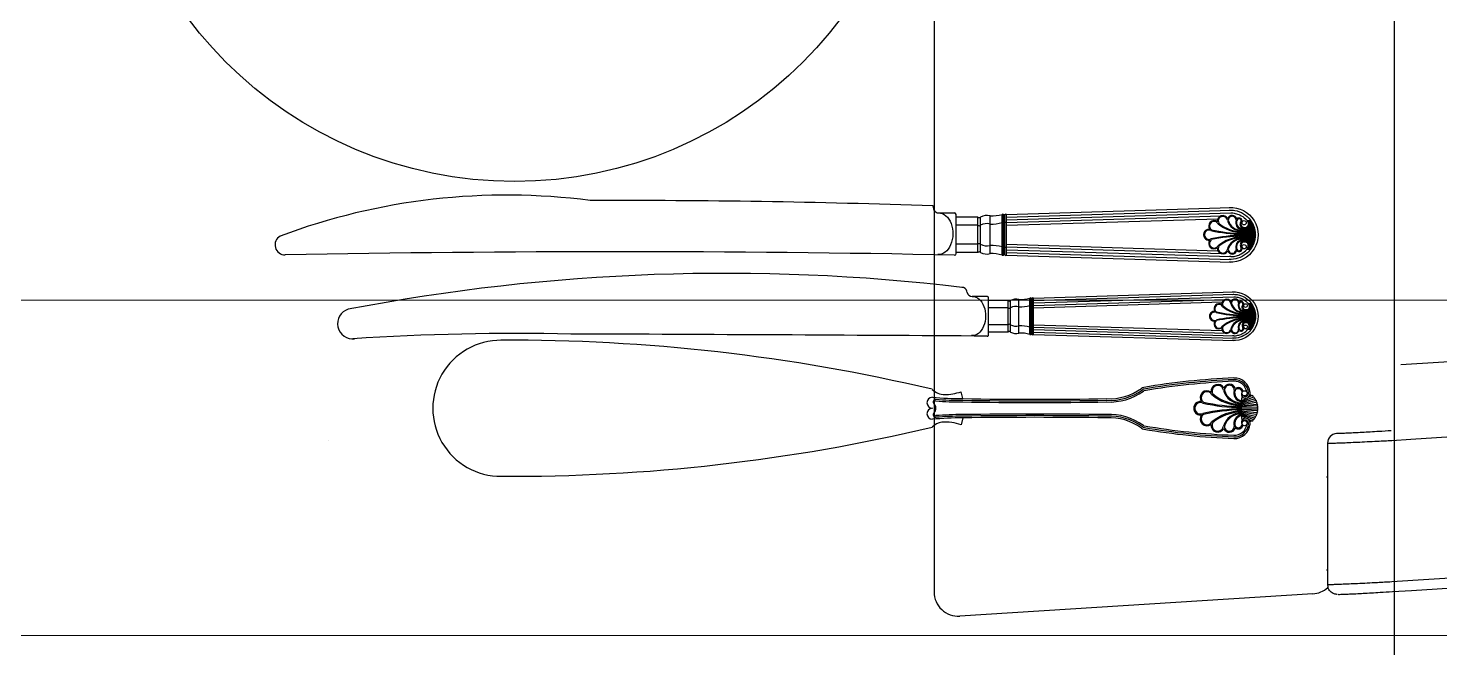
# Model space of a CAD drawing. Header units: millimetres. Extents: x -18512 to 101824, y -95768 to 52898.
# Drawn here: x 32604.5 to 33025.2, y -50856.1 to -50671.5 of the extents above; entities that cross this region are included whole.
import ezdxf

# ---------------------------------------------------------------- set-up
doc = ezdxf.new("R2010")
doc.units = ezdxf.units.MM
doc.header["$LTSCALE"] = 25
doc.layers.add('1547 I-StB-p-00-GA$0$WD-FURNITURE', color=1, linetype='Continuous')
doc.layers.add('1547 I-StB-p-00-GA$0$WD-FURNITURE-DETAIL', color=126, linetype='Continuous')
doc.layers.add('wood flooring', color=8, linetype='Continuous', lineweight=13)

# ---------------------------------------------------------------- blocks, each defined once
blk = doc.blocks.new('1547 I-StB-p-00-GA$0$chair')
at = {"layer": '1547 I-StB-p-00-GA$0$WD-FURNITURE'}
for p, q in [((265.77, 74.61), (280.06, -151.87)), ((308.87, -178.78), (360.92, -178.78)), ((321.29, -179.15), (321.29, -178.78)), ((355.45, -179.15), (355.45, -178.78)), ((364.29, -184.13), (372.48, -313.98)), ((-361.61, -323.4), (363.64, -323.39))]:
    blk.add_line(p, q, dxfattribs=at)
at = {"layer": '1547 I-StB-p-00-GA$0$WD-FURNITURE', "flags": 128}
for points in [[(307.87, -155.17), (307.42, -148.1), (305.64, -119.83), (298.51, -6.72), (286.74, 179.8)], [(338.79, 179.8), (339.24, 172.73), (341.02, 144.45), (348.16, 31.35), (359.92, -155.17)], [(363.45, -154.95), (363.01, -147.88), (361.23, -119.6), (354.09, -6.5), (342.34, 179.8)], [(360.92, -178.78), (361.64, -178.71), (361.83, -178.66)]]:
    blk.add_lwpolyline(points, dxfattribs=at)
at = {"layer": '1547 I-StB-p-00-GA$0$WD-FURNITURE'}
for centre, radius, start, end in [((308.87, -175.24), 3.54, 183.6051, 269.9988), ((355.45, -184.68), 8.85, 3.6089, 42.0487), ((363.64, -314.54), 8.85, 270.0004, 3.6089)]:
    blk.add_arc(centre, radius, start, end, dxfattribs=at)
for points, knots in [([(304.34, -155.4), (304.43, -156.89), (304.59, -159.52), (304.8, -163.1), (304.97, -166.12), (305.12, -168.83), (305.23, -171.16), (305.31, -173.04), (305.36, -174.42), (305.37, -175.3), (305.35, -175.41), (305.33, -175.46)], [0, 0, 0, 0, 0.142603, 0.249927, 0.35725, 0.464402, 0.571553, 0.678665, 0.785775, 0.892887, 1, 1, 1, 1]), ([(308.87, -178.78), (308.88, -178.72), (308.9, -178.59), (308.89, -177.57), (308.85, -175.94), (308.77, -173.74), (308.65, -170.99), (308.51, -167.82), (308.34, -164.26), (308.13, -160.04), (307.96, -156.93), (307.87, -155.17)], [0, 0, 0, 0, 0.105606, 0.214271, 0.319871, 0.428528, 0.534156, 0.642836, 0.748613, 0.857447, 1, 1, 1, 1]), ([(359.92, -155.17), (360.01, -156.93), (360.18, -160.01), (360.39, -164.22), (360.56, -167.76), (360.7, -170.96), (360.81, -173.69), (360.9, -175.92), (360.94, -177.54), (360.95, -178.59), (360.93, -178.72), (360.92, -178.78)], [0, 0, 0, 0, 0.142554, 0.248331, 0.357164, 0.462792, 0.571472, 0.677072, 0.785729, 0.891335, 1, 1, 1, 1]), ([(364.47, -174.8), (364.48, -174.78), (364.49, -174.68), (364.47, -173.95), (364.43, -172.6), (364.35, -170.71), (364.23, -168.38), (364.09, -165.67), (363.92, -162.66), (363.71, -159.07), (363.55, -156.45), (363.45, -154.95)], [0, 0, 0, 0, 0.025798, 0.142664, 0.25953, 0.376395, 0.493305, 0.610216, 0.727313, 0.84441, 1, 1, 1, 1]), ([(364.48, -175.21), (364.48, -175.22), (364.48, -175.32), (364.47, -175.5), (364.42, -175.88), (364.28, -176.43), (363.98, -177.09), (363.44, -177.78), (362.72, -178.36), (362.12, -178.55), (361.82, -178.64)], [0, 0, 0, 0, 0.031894, 0.193604, 0.305661, 0.40232, 0.533496, 0.682089, 0.844817, 1, 1, 1, 1])]:
    blk.add_open_spline(points, degree=3, knots=knots, dxfattribs=at)

msp = doc.modelspace()

# ---------------------------------------------------------------- hatches: boundary and pattern name
at = {"layer": 'wood flooring'}
h = msp.add_hatch(dxfattribs=at)
h.set_pattern_fill('_USER', color=256, scale=100, pattern_type=0)
h.set_pattern_definition([(360, (338285.01, 171947.46), (-2e-14, 100), [])])
h.paths.add_polyline_path([(33755.49, -49171.88), (31012.89, -49171.88), (31012.89, -49811.47), (31012.89, -62446.88), (32698.09, -62446.88), (32698.09, -63146.88), (33808.09, -63146.88)])

# ---------------------------------------------------------------- linework, layer by layer
at = {"layer": '1547 I-StB-p-00-GA$0$WD-FURNITURE'}
msp.add_lwpolyline([(31892.63, -50068.12), (32930.47, -50068.12, -0.414214), (33011.55, -50149.21), (33011.55, -53487.04, -0.414214), (32930.47, -53568.12), (31892.63, -53568.12, -0.414214), (31811.55, -53487.04), (31811.55, -50149.21, -0.414214)], format="xyb", close=True, dxfattribs=at)
at = {"layer": '1547 I-StB-p-00-GA$0$WD-FURNITURE-DETAIL'}
for p, q in [((32874.47, -50725.81), (32874.16, -50724.43)), ((32880.6, -50726.54), (32875.82, -50726.54)), ((32896.01, -50726.94), (32962.9, -50724.88)), ((32896.03, -50727.75), (32962.93, -50725.69)), ((32896.06, -50728.56), (32962.95, -50726.5)), ((32881.01, -50738.69), (32881.01, -50726.94)), ((32887.5, -50727.75), (32881.01, -50727.75)), ((32887.5, -50730.18), (32881.01, -50730.18)), ((32887.5, -50738.29), (32887.5, -50727.75)), ((32888.31, -50738.29), (32888.31, -50727.75)), ((32891.14, -50738.65), (32891.14, -50727.4)), ((32894.79, -50739.1), (32894.79, -50726.94)), ((32895.2, -50739.1), (32895.2, -50726.94)), ((32895.6, -50739.1), (32895.6, -50726.94)), ((32896.01, -50739.1), (32896.01, -50726.94)), ((32896.01, -50729.37), (32960.02, -50727.4)), ((32896.03, -50730.18), (32959.07, -50728.24)), ((32966.14, -50735.53), (32966.14, -50730.51)), ((32966.14, -50730.51), (32966.14, -50735.53)), ((32967.69, -50730.71), (32969.82, -50730.71)), ((32967.72, -50728.77), (32968.84, -50728.77)), ((32967.87, -50729.01), (32969.01, -50729.01)), ((32967.9, -50730.47), (32969.74, -50730.47)), ((32967.98, -50729.25), (32969.16, -50729.25)), ((32968.02, -50730.23), (32969.65, -50730.23)), ((32968.07, -50729.5), (32969.3, -50729.5)), ((32968.08, -50729.98), (32969.54, -50729.98)), ((32968.11, -50729.74), (32969.42, -50729.74)), ((32966.14, -50730.96), (32969.9, -50730.96)), ((32966.14, -50731.2), (32969.97, -50731.2)), ((32966.14, -50731.44), (32970.03, -50731.44)), ((32966.14, -50731.68), (32970.07, -50731.68)), ((32966.14, -50731.93), (32970.12, -50731.93)), ((32966.14, -50732.17), (32970.15, -50732.17)), ((32966.14, -50732.41), (32970.17, -50732.41)), ((32966.14, -50732.66), (32970.19, -50732.66)), ((32966.14, -50732.9), (32970.2, -50732.9)), ((32966.14, -50732.9), (32970.2, -50732.9)), ((32966.14, -50733.14), (32970.2, -50733.14)), ((32966.14, -50733.14), (32970.2, -50733.14)), ((32966.14, -50733.39), (32970.19, -50733.39)), ((32966.14, -50733.63), (32970.17, -50733.63)), ((32966.14, -50733.87), (32970.15, -50733.87)), ((32966.14, -50734.12), (32970.12, -50734.12)), ((32966.14, -50734.36), (32970.07, -50734.36)), ((32966.14, -50734.6), (32970.03, -50734.6)), ((32966.14, -50734.85), (32969.97, -50734.85)), ((32970.2, -50732.9), (32970.2, -50732.9)), ((32970.2, -50732.9), (32970.2, -50732.9)), ((32970.2, -50733.14), (32970.2, -50733.14)), ((32970.2, -50733.14), (32970.2, -50733.14)), ((32887.5, -50735.86), (32881.01, -50735.86)), ((32887.5, -50738.29), (32881.01, -50738.29)), ((32896.01, -50736.67), (32960.02, -50738.65)), ((32896.01, -50739.1), (32962.9, -50741.17)), ((32896.03, -50735.86), (32959.07, -50737.81)), ((32896.03, -50738.29), (32962.93, -50740.36)), ((32896.06, -50737.48), (32962.95, -50739.55)), ((32966.14, -50735.09), (32969.9, -50735.09)), ((32966.14, -50735.21), (32966.51, -50735.21)), ((32966.14, -50735.21), (32966.52, -50735.21)), ((32966.14, -50735.46), (32966.2, -50735.46)), ((32967.69, -50735.33), (32969.82, -50735.33)), ((32967.72, -50737.28), (32968.84, -50737.28)), ((32967.87, -50737.04), (32969.01, -50737.04)), ((32967.9, -50735.58), (32969.74, -50735.58)), ((32967.98, -50736.79), (32969.16, -50736.79)), ((32968.02, -50735.82), (32969.65, -50735.82)), ((32968.07, -50736.55), (32969.3, -50736.55)), ((32968.08, -50736.06), (32969.54, -50736.06)), ((32968.11, -50736.31), (32969.42, -50736.31)), ((32884.34, -50750.21), (32884.26, -50749.82)), ((32890.35, -50751.41), (32885.83, -50751.41)), ((32890.73, -50762.86), (32890.73, -50751.79)), ((32903.02, -50762.75), (32903.02, -50751.9)), ((32903.38, -50762.75), (32903.38, -50751.9)), ((32903.75, -50762.75), (32903.75, -50751.9)), ((32904.11, -50751.9), (32963.78, -50750.06)), ((32904.11, -50762.75), (32904.11, -50751.9)), ((32904.13, -50752.62), (32963.8, -50750.78)), ((32904.15, -50753.35), (32963.82, -50751.51)), ((32896.51, -50752.62), (32890.73, -50752.62)), ((32896.51, -50754.79), (32890.73, -50754.79)), ((32896.51, -50762.03), (32896.51, -50752.62)), ((32897.24, -50762.03), (32897.24, -50752.62)), ((32899.77, -50762.34), (32899.77, -50752.31)), ((32904.11, -50754.07), (32961.21, -50752.31)), ((32904.13, -50754.79), (32960.36, -50753.06)), ((32966.67, -50759.56), (32966.67, -50755.09)), ((32966.67, -50755.09), (32966.67, -50759.56)), ((32966.67, -50755.48), (32970.02, -50755.48)), ((32966.67, -50755.7), (32970.08, -50755.7)), ((32966.67, -50755.92), (32970.13, -50755.92)), ((32968.05, -50755.26), (32969.95, -50755.26)), ((32968.08, -50753.53), (32969.08, -50753.53)), ((32968.21, -50753.75), (32969.23, -50753.75)), ((32968.24, -50755.05), (32969.88, -50755.05)), ((32968.31, -50753.96), (32969.36, -50753.96)), ((32968.34, -50754.83), (32969.79, -50754.83)), ((32968.38, -50754.18), (32969.48, -50754.18)), ((32968.4, -50754.61), (32969.7, -50754.61)), ((32968.43, -50754.4), (32969.6, -50754.4)), ((32896.51, -50759.86), (32890.73, -50759.86)), ((32904.13, -50759.86), (32960.36, -50761.59)), ((32966.67, -50756.13), (32970.18, -50756.13)), ((32966.67, -50756.35), (32970.21, -50756.35)), ((32966.67, -50756.57), (32970.24, -50756.57)), ((32966.67, -50756.78), (32970.26, -50756.78)), ((32966.67, -50757), (32970.28, -50757)), ((32966.67, -50757.22), (32970.28, -50757.22)), ((32966.67, -50757.22), (32970.29, -50757.22)), ((32966.67, -50757.43), (32970.29, -50757.43)), ((32966.67, -50757.43), (32970.28, -50757.43)), ((32966.67, -50757.65), (32970.28, -50757.65)), ((32966.67, -50757.87), (32970.26, -50757.87)), ((32966.67, -50758.09), (32970.24, -50758.09)), ((32966.67, -50758.3), (32970.21, -50758.3)), ((32966.67, -50758.52), (32970.18, -50758.52)), ((32966.67, -50758.74), (32970.13, -50758.74)), ((32966.67, -50758.95), (32970.08, -50758.95)), ((32966.67, -50759.17), (32970.02, -50759.17)), ((32966.67, -50759.28), (32967, -50759.28)), ((32966.67, -50759.28), (32967, -50759.28)), ((32966.67, -50759.5), (32966.72, -50759.5)), ((32968.05, -50759.39), (32969.95, -50759.39)), ((32968.24, -50759.6), (32969.88, -50759.6)), ((32968.34, -50759.82), (32969.79, -50759.82)), ((32968.4, -50760.04), (32969.7, -50760.04)), ((32968.43, -50760.25), (32969.6, -50760.25)), ((32970.29, -50757.22), (32970.29, -50757.22)), ((32970.29, -50757.22), (32970.29, -50757.22)), ((32970.29, -50757.43), (32970.29, -50757.43)), ((32970.29, -50757.43), (32970.29, -50757.43)), ((32896.51, -50762.03), (32890.73, -50762.03)), ((32904.11, -50760.58), (32961.21, -50762.34)), ((32904.11, -50762.75), (32963.78, -50764.59)), ((32904.13, -50762.03), (32963.8, -50763.87)), ((32904.15, -50761.3), (32963.82, -50763.15)), ((32968.08, -50761.12), (32969.08, -50761.12)), ((32968.21, -50760.91), (32969.23, -50760.91)), ((32968.31, -50760.69), (32969.36, -50760.69)), ((32968.38, -50760.47), (32969.48, -50760.47)), ((32883, -50781.88), (32882.52, -50779.81)), ((32966.09, -50782.49), (32969.02, -50781.06)), ((32966, -50784), (32970.59, -50783.48)), ((32970.71, -50784), (32966, -50784.3)), ((32966, -50784.6), (32970.76, -50784.5)), ((32966, -50784.9), (32970.76, -50785)), ((32970.71, -50785.51), (32966, -50785.21)), ((32966, -50785.51), (32970.59, -50786.03)), ((32966.01, -50783.69), (32970.41, -50782.95)), ((32966.02, -50783.39), (32970.17, -50782.43)), ((32966.04, -50783.09), (32969.85, -50781.94)), ((32966.06, -50782.79), (32969.46, -50781.47)), ((32966.19, -50781.57), (32966.56, -50781.57)), ((32883.02, -50787.62), (32882.55, -50789.7)), ((32966.01, -50785.81), (32970.41, -50786.55)), ((32966.02, -50786.11), (32970.17, -50787.07)), ((32966.04, -50786.42), (32969.85, -50787.57)), ((32966.06, -50786.71), (32969.46, -50788.03)), ((32966.09, -50787.01), (32969.02, -50788.44)), ((32693.94, -50794.43), (32693.94, -50794.43))]:
    msp.add_line(p, q, dxfattribs=at)
for centre, radius in [((32749.39, -50595.53), 121.62), ((32966.86, -50729.45), 0.628), ((32966.86, -50736.6), 0.628), ((32966.86, -50736.6), 0.628), ((32967.31, -50754.14), 0.56), ((32967.31, -50760.52), 0.56), ((32967.31, -50760.52), 0.56), ((32966.97, -50780.3), 0.781), ((32966.97, -50789.2), 0.781)]:
    msp.add_circle(centre, radius, dxfattribs=at)
for centre, radius, start, end in [((32747.07, -50913.81), 192.61, 82.5675, 110.5137), ((32780.55, -53428.4), 2705.59, 88.01739, 90.18146), ((32875.82, -50724.91), 1.62, 213.3187, 270), ((32880.6, -50726.94), 0.405, 0, 90), ((32887.9, -50727.33), 0.586, 226.2447, 313.7553), ((32887.9, -50729.76), 0.586, 226.2447, 313.7553), ((32890.18, -50731.23), 3.95, 75.8989, 118.3511), ((32890.18, -50733.66), 3.95, 75.8989, 118.3511), ((32891.73, -50717.29), 10.12, 266.6581, 287.5919), ((32891.73, -50719.73), 10.12, 266.6581, 287.5919), ((32895, -50727.58), 0.669, 72.3624, 107.6376), ((32895, -50730.01), 0.669, 72.3624, 107.6376), ((32895.4, -50726.63), 0.37, 236.7311, 303.2689), ((32895.4, -50729.07), 0.37, 236.7311, 303.2689), ((32895.81, -50727.17), 0.303, 48.049, 131.951), ((32895.81, -50729.6), 0.303, 48.049, 131.951), ((32957.94, -50730.44), 1.62, 52.4008, 217.1014), ((32957.94, -50730.44), 1.38, 30.0692, 233.7864), ((32960.54, -50728.94), 1.62, 26.7327, 187.7375), ((32966.64, -50720.56), 11.87, 230.7621, 267.6048), ((32960.54, -50728.94), 1.38, 9.4408, 208.3667), ((32966.64, -50720.54), 11.64, 231.027, 267.5336), ((32966.14, -50727.52), 4.41, 195.7123, 270.0035), ((32963.32, -50728.68), 1.42, 14.7229, 160.476), ((32963.32, -50728.68), 1.18, 0.441, 181.2158), ((32966.15, -50727.51), 4.18, 196.6588, 269.9601), ((32966.41, -50729.41), 2.05, 159.001, 262.4657), ((32966.41, -50729.41), 1.81, 158.1929, 261.4335), ((32965.36, -50728.92), 0.897, 336.8116, 138.1605), ((32965.36, -50728.92), 0.654, 338.3862, 163.929), ((32968.84, -50728.89), 0.122, 270, 90), ((32969.01, -50729.13), 0.122, 270, 90), ((32969.16, -50729.37), 0.122, 270, 90), ((32969.3, -50729.62), 0.122, 270, 90), ((32969.42, -50729.86), 0.122, 270, 90), ((32969.54, -50730.1), 0.122, 270, 90), ((32969.65, -50730.35), 0.122, 270, 90), ((32969.74, -50730.59), 0.122, 270, 90), ((32969.82, -50730.83), 0.122, 270, 90), ((32681.04, -50736.03), 3, 119.2468, 271.0141), ((32956.41, -50733.02), 1.62, 81.7647, 270), ((32956.41, -50733.02), 1.62, 90, 278.2353), ((32956.41, -50733.02), 1.38, 65.4306, 270), ((32956.41, -50733.02), 1.38, 90, 294.5694), ((32957.94, -50735.61), 1.62, 142.8986, 307.5992), ((32957.94, -50735.61), 1.38, 126.2136, 329.9308), ((32967.48, -50684.52), 48.4, 257.4829, 268.4226), ((32967.48, -50781.53), 48.4, 91.5779, 102.5166), ((32967.5, -50684.26), 48.42, 257.6233, 268.3916), ((32967.5, -50781.78), 48.42, 91.6084, 102.3767), ((32966.64, -50745.49), 11.87, 92.3952, 129.2379), ((32966.64, -50745.5), 11.64, 92.4664, 128.973), ((32966.14, -50738.53), 4.41, 89.9965, 164.2877), ((32966.15, -50738.54), 4.18, 90.0399, 163.3412), ((32966.41, -50736.64), 2.05, 97.5343, 200.999), ((32966.41, -50736.64), 1.81, 98.5665, 201.8071), ((32969.9, -50731.08), 0.122, 270, 90), ((32969.9, -50734.97), 0.122, 270, 90), ((32969.97, -50731.32), 0.122, 270, 90), ((32969.97, -50734.73), 0.122, 270, 90), ((32970.03, -50731.56), 0.122, 270, 90), ((32970.03, -50734.48), 0.122, 270, 90), ((32970.07, -50731.81), 0.122, 270, 90), ((32970.07, -50734.24), 0.122, 270, 90), ((32970.12, -50732.05), 0.122, 270, 90), ((32970.12, -50734), 0.122, 270, 90), ((32970.15, -50732.29), 0.122, 270, 90), ((32970.15, -50733.75), 0.122, 270, 90), ((32970.17, -50732.54), 0.122, 270, 90), ((32970.17, -50733.51), 0.122, 270, 90), ((32970.19, -50732.78), 0.122, 270, 90), ((32970.19, -50733.27), 0.122, 270, 90), ((32970.2, -50733.02), 0.122, 270, 90), ((32970.2, -50733.02), 0.122, 270, 90), ((32779.49, -55836.67), 5098.58, 88.86379, 91.10582), ((32880.6, -50738.69), 0.405, 268.1509, 0), ((32887.9, -50736.28), 0.586, 46.2447, 133.7553), ((32887.9, -50738.72), 0.586, 46.2447, 133.7553), ((32890.18, -50732.38), 3.95, 241.6489, 284.1011), ((32890.18, -50734.82), 3.95, 241.6489, 284.1011), ((32891.73, -50746.32), 10.12, 72.4081, 93.3419), ((32891.73, -50748.75), 10.12, 72.4081, 93.3419), ((32895, -50736.03), 0.669, 252.3624, 287.6376), ((32895, -50738.47), 0.669, 252.3624, 287.6376), ((32895.4, -50736.98), 0.37, 56.7311, 123.2689), ((32895.4, -50739.41), 0.37, 56.7311, 123.2689), ((32895.81, -50736.45), 0.303, 228.049, 311.951), ((32895.81, -50738.88), 0.303, 228.049, 311.951), ((32960.54, -50737.11), 1.62, 172.2625, 333.2673), ((32960.54, -50737.11), 1.38, 151.6333, 350.5592), ((32963.32, -50737.36), 1.42, 199.524, 345.2771), ((32963.32, -50737.36), 1.18, 178.7842, 359.559), ((32965.36, -50737.13), 0.897, 221.8395, 23.1884), ((32965.36, -50737.13), 0.654, 196.071, 21.6138), ((32968.84, -50737.16), 0.122, 270, 90), ((32969.01, -50736.91), 0.122, 270, 90), ((32969.16, -50736.67), 0.122, 270, 90), ((32969.3, -50736.43), 0.122, 270, 90), ((32969.42, -50736.18), 0.122, 270, 90), ((32969.54, -50735.94), 0.122, 270, 90), ((32969.65, -50735.7), 0.122, 270, 90), ((32969.74, -50735.46), 0.122, 270, 90), ((32969.82, -50735.21), 0.122, 270, 90), ((32812.38, -51342.34), 597.8, 83.23149, 100.85029), ((32882.84, -50750.17), 1.46, 11.6756, 93.4332), ((32885.83, -50749.88), 1.53, 192.6499, 270), ((32890.35, -50751.79), 0.382, 0, 90), ((32900.29, -50743.3), 9.03, 266.6581, 287.5919), ((32903.2, -50752.47), 0.597, 72.3624, 107.6376), ((32903.57, -50751.63), 0.33, 236.7311, 303.2689), ((32903.93, -50752.1), 0.27, 48.049, 131.951), ((32701.2, -50759.53), 4.51, 107.4146, 277.4228), ((32896.88, -50752.25), 0.523, 226.2447, 313.7553), ((32896.88, -50754.42), 0.523, 226.2447, 313.7553), ((32898.91, -50755.73), 3.52, 75.8989, 118.3511), ((32898.91, -50757.89), 3.52, 75.8989, 118.3511), ((32900.29, -50745.47), 9.03, 266.6581, 287.5919), ((32903.2, -50754.64), 0.597, 72.3624, 107.6376), ((32903.57, -50753.8), 0.33, 236.7311, 303.2689), ((32903.93, -50754.27), 0.27, 48.049, 131.951), ((32957.99, -50757.33), 1.45, 81.7647, 270), ((32957.99, -50757.33), 1.45, 90, 278.2353), ((32957.99, -50757.33), 1.23, 65.4306, 270), ((32957.99, -50757.33), 1.23, 90, 294.5694), ((32959.35, -50755.02), 1.45, 52.4008, 217.1014), ((32959.35, -50755.02), 1.23, 30.0692, 233.7864), ((32967.88, -50713.83), 43.19, 257.6233, 268.3916), ((32961.67, -50753.68), 1.45, 26.7327, 187.7375), ((32967.11, -50746.21), 10.59, 230.7621, 267.6048), ((32961.67, -50753.68), 1.23, 9.4408, 208.3667), ((32967.12, -50746.19), 10.38, 231.027, 267.5336), ((32966.67, -50752.41), 3.94, 195.7123, 270.0035), ((32964.15, -50753.45), 1.27, 14.7229, 160.476), ((32964.15, -50753.45), 1.05, 0.441, 181.2158), ((32966.67, -50752.41), 3.72, 196.6588, 269.9601), ((32966.91, -50754.1), 1.83, 159.001, 262.4657), ((32966.91, -50754.1), 1.61, 158.1929, 261.4335), ((32965.97, -50753.67), 0.8, 336.8116, 138.1605), ((32965.97, -50753.67), 0.583, 338.3862, 163.929), ((32969.08, -50753.64), 0.108, 270, 90), ((32969.23, -50753.85), 0.108, 270, 90), ((32969.36, -50754.07), 0.108, 270, 90), ((32969.48, -50754.29), 0.108, 270, 90), ((32969.6, -50754.51), 0.108, 270, 90), ((32969.7, -50754.72), 0.108, 270, 90), ((32969.79, -50754.94), 0.108, 270, 90), ((32969.88, -50755.16), 0.108, 270, 90), ((32969.95, -50755.37), 0.108, 270, 90), ((32970.02, -50755.59), 0.108, 270, 90), ((32970.08, -50755.81), 0.108, 270, 90), ((32970.13, -50756.02), 0.108, 270, 90), ((32896.88, -50760.23), 0.523, 46.2447, 133.7553), ((32898.91, -50756.76), 3.52, 241.6489, 284.1011), ((32900.29, -50769.19), 9.03, 72.4081, 93.3419), ((32959.35, -50759.63), 1.45, 142.8986, 307.5992), ((32959.35, -50759.63), 1.23, 126.2136, 329.9308), ((32967.86, -50714.06), 43.17, 257.4829, 268.4226), ((32967.86, -50800.59), 43.17, 91.5779, 102.5166), ((32967.88, -50800.82), 43.19, 91.6084, 102.3767), ((32967.11, -50768.45), 10.59, 92.3952, 129.2379), ((32967.12, -50768.46), 10.38, 92.4664, 128.973), ((32966.67, -50762.24), 3.94, 89.9965, 164.2877), ((32966.67, -50762.24), 3.72, 90.0399, 163.3412), ((32966.91, -50760.55), 1.83, 97.5343, 200.999), ((32966.91, -50760.55), 1.61, 98.5665, 201.8071), ((32969.48, -50760.36), 0.108, 270, 90), ((32969.6, -50760.15), 0.108, 270, 90), ((32969.7, -50759.93), 0.108, 270, 90), ((32969.79, -50759.71), 0.108, 270, 90), ((32969.88, -50759.5), 0.108, 270, 90), ((32969.95, -50759.28), 0.108, 270, 90), ((32970.02, -50759.06), 0.108, 270, 90), ((32970.08, -50758.84), 0.108, 270, 90), ((32970.13, -50758.63), 0.108, 270, 90), ((32970.18, -50756.24), 0.108, 270, 90), ((32970.18, -50758.41), 0.108, 270, 90), ((32970.21, -50756.46), 0.108, 270, 90), ((32970.21, -50758.19), 0.108, 270, 90), ((32970.24, -50756.67), 0.108, 270, 90), ((32970.24, -50757.98), 0.108, 270, 90), ((32970.26, -50756.89), 0.108, 270, 90), ((32970.26, -50757.76), 0.108, 270, 90), ((32970.28, -50757.11), 0.108, 270, 90), ((32970.28, -50757.33), 0.108, 270, 90), ((32970.28, -50757.33), 0.108, 270, 90), ((32970.28, -50757.54), 0.108, 270, 90), ((32750.36, -51517.49), 755.04, 88.79363, 93.73356), ((32745.33, -50784.75), 20.27, 89.4738, 270.5262), ((32745.33, -50784.75), 20.27, 89.4738, 270.5262), ((32748.43, -51309.75), 545.28, 76.6977, 90.3251), ((32598.86, -95778.83), 45016.53, 89.629014, 89.786931), ((32890.35, -50762.86), 0.382, 268.1509, 0), ((32896.88, -50762.4), 0.523, 46.2447, 133.7553), ((32898.91, -50758.93), 3.52, 241.6489, 284.1011), ((32900.29, -50771.36), 9.03, 72.4081, 93.3419), ((32903.2, -50760.01), 0.597, 252.3624, 287.6376), ((32903.2, -50762.18), 0.597, 252.3624, 287.6376), ((32903.57, -50760.86), 0.33, 56.7311, 123.2689), ((32903.57, -50763.03), 0.33, 56.7311, 123.2689), ((32903.93, -50760.38), 0.27, 228.049, 311.951), ((32903.93, -50762.55), 0.27, 228.049, 311.951), ((32961.67, -50760.97), 1.45, 172.2625, 333.2673), ((32961.67, -50760.97), 1.23, 151.6333, 350.5592), ((32964.15, -50761.2), 1.27, 199.524, 345.2771), ((32964.15, -50761.2), 1.05, 178.7842, 359.559), ((32965.97, -50760.99), 0.8, 221.8395, 23.1884), ((32965.97, -50760.99), 0.583, 196.071, 21.6138), ((32969.08, -50761.01), 0.108, 270, 90), ((32969.23, -50760.8), 0.108, 270, 90), ((32969.36, -50760.58), 0.108, 270, 90), ((32972.41, -50987.92), 212.37, 92.3287, 99.6075), ((32972.41, -50987.92), 212.37, 92.3287, 99.6075), ((32972.41, -50987.92), 211.87, 92.3287, 99.6075), ((32972.41, -50987.92), 211.38, 92.3287, 99.6075), ((32963.96, -50780.47), 4.74, 4.3291, 92.1871), ((32963.97, -50780.44), 4.22, 4.0194, 92.3201), ((32963.97, -50780.44), 3.73, 7.7931, 92.3201), ((32877.62, -50775.37), 5.28, 225.0243, 270.5301), ((32877.67, -50766.22), 14.43, 269.388, 289.6239), ((32926.81, -50765.85), 17.04, 266.7828, 306.0807), ((32926.81, -50765.85), 16.55, 266.7828, 306.0807), ((32926.81, -50765.85), 16.06, 266.7828, 306.0807), ((32937.24, -50780.15), 1.64, 99.6075, 126.0807), ((32937.24, -50780.15), 1.15, 99.6075, 126.0807), ((32937.24, -50780.15), 0.656, 99.6075, 126.0807), ((32955.79, -50781.54), 2.02, 52.4008, 217.1014), ((32955.79, -50781.54), 1.72, 30.0692, 233.7864), ((32959.02, -50779.67), 2.02, 26.7327, 187.7375), ((32966.61, -50769.24), 14.77, 230.7621, 267.6236), ((32959.02, -50779.67), 1.72, 9.4408, 208.3667), ((32966.62, -50769.22), 14.49, 231.027, 267.5892), ((32966, -50777.9), 5.49, 195.7123, 270.2899), ((32962.48, -50779.35), 1.77, 14.7229, 160.476), ((32962.48, -50779.35), 1.46, 0.441, 181.2158), ((32966, -50777.89), 5.2, 196.6588, 270.4563), ((32966.33, -50780.25), 2.55, 159.001, 263.9593), ((32966.38, -50780.17), 2.34, 161.025, 262.7237), ((32964.74, -50779.64), 0.616, 127.3656, 158.0771), ((32965.1, -50780.17), 1.57, 20.2859, 125.5944), ((32965.1, -50780.17), 1.26, 14.6867, 125.5944), ((32988.06, -50784.51), 22.07, 171.4617, 180.6145), ((32967.23, -50780.6), 1.17, 123.9169, 301.3825), ((32967.22, -50780.21), 1.03, 185.2135, 290.9162), ((32966.99, -50780.14), 1.19, 300.1422, 359.6733), ((32966.99, -50780.14), 1.7, 300.1422, 11.3169), ((32966, -50784.75), 4.77, 50.6522, 57.2798), ((32969.24, -50781.27), 0.302, 317.0286, 137.0286), ((32873.98, -50783.11), 1.64, 90, 270), ((32873.98, -50786.39), 1.64, 90, 270), ((32883.11, -50679.96), 101.92, 264.859, 269.9359), ((32875, -50782.84), 0.791, 91.4824, 224.4558), ((32875.03, -50783.17), 0.624, 94.0293, 203.5908), ((32873.28, -50784.73), 1.76, 359.2391, 49.2146), ((32873.28, -50784.77), 1.76, 310.7854, 0.7609), ((32873.28, -50784.77), 1.76, 310.7854, 0.7609), ((32883.11, -50679.96), 102.42, 265.4438, 269.9359), ((32883.11, -50679.96), 102.91, 265.4699, 269.9359), ((32904.46, -49478.47), 1304.57, 269.05683, 270.94318), ((32904.46, -49478.46), 1304.09, 269.05686, 270.94314), ((32904.46, -49478.46), 1303.6, 269.0569, 270.9431), ((32953.89, -50784.75), 2.02, 81.7647, 270), ((32953.89, -50784.75), 2.02, 90, 278.2353), ((32953.89, -50784.75), 1.72, 65.4306, 270), ((32953.89, -50784.75), 1.72, 90, 294.5694), ((32967.65, -50724.4), 60.23, 257.4829, 268.4226), ((32967.65, -50845.11), 60.23, 91.5779, 102.5166), ((32967.69, -50724.07), 60.25, 257.6233, 268.3916), ((32967.69, -50845.43), 60.25, 91.6084, 102.3767), ((32966.61, -50800.26), 14.77, 92.3952, 129.2379), ((32988.06, -50784.99), 22.07, 179.3855, 188.5383), ((32969.66, -50781.7), 0.302, 309.7805, 129.7805), ((32970.01, -50782.19), 0.296, 302.6037, 122.6037), ((32970.29, -50782.69), 0.287, 295.6051, 115.6051), ((32970.5, -50783.21), 0.277, 288.8358, 108.8358), ((32970.65, -50783.74), 0.266, 282.3176, 102.3176), ((32970.65, -50785.77), 0.266, 257.6824, 77.6824), ((32970.73, -50784.25), 0.256, 276.0524, 96.0524), ((32970.73, -50785.25), 0.256, 263.9476, 83.9476), ((32970.76, -50784.75), 0.248, 267.6708, 92.3292), ((32877.62, -50794.14), 5.28, 98.9752, 134.9757), ((32883.11, -50889.54), 101.92, 90.0641, 95.141), ((32875, -50786.66), 0.791, 135.5442, 268.5176), ((32875.03, -50786.34), 0.624, 156.4092, 265.9707), ((32883.11, -50889.54), 102.42, 90.0641, 94.5562), ((32883.11, -50889.54), 102.91, 90.0641, 94.5301), ((32883.11, -50889.54), 102.91, 90.0641, 94.5301), ((32877.78, -50803.31), 14.43, 70.7128, 93.9014), ((32904.35, -52091.04), 1304.57, 89.05193, 90.93828), ((32904.35, -52091.04), 1304.09, 89.05197, 90.93824), ((32904.35, -52091.05), 1303.6, 89.05201, 90.93821), ((32926.81, -50803.65), 17.04, 53.9193, 93.2172), ((32926.81, -50803.65), 16.55, 53.9193, 93.2172), ((32926.81, -50803.65), 16.06, 53.9193, 93.2172), ((32955.79, -50787.97), 2.02, 142.8986, 307.5992), ((32955.79, -50787.97), 1.72, 126.2136, 329.9308), ((32959.02, -50789.84), 2.02, 172.2625, 333.2673), ((32959.02, -50789.84), 2.02, 172.2625, 333.2673), ((32959.02, -50789.84), 1.72, 151.6333, 350.5592), ((32959.02, -50789.84), 1.72, 151.6333, 350.5592), ((32966.62, -50800.28), 14.49, 92.4664, 128.973), ((32966, -50791.61), 5.49, 89.9965, 164.2877), ((32966, -50791.61), 5.2, 90.0399, 163.3412), ((32966.32, -50789.25), 2.54, 95.8006, 201.1079), ((32963.96, -50789.04), 4.74, 267.8129, 355.6709), ((32963.97, -50789.06), 4.22, 267.6799, 355.9806), ((32963.97, -50789.06), 3.73, 267.6799, 352.2069), ((32966.31, -50789.25), 2.24, 95.8076, 201.9904), ((32965.19, -50789.41), 1.16, 215.5853, 347.9352), ((32965.1, -50789.33), 1.26, 234.4056, 345.3133), ((32967.23, -50788.9), 1.17, 58.6175, 236.0831), ((32967.22, -50789.3), 1.03, 69.0838, 174.7865), ((32966.99, -50789.36), 1.19, 348.2244, 59.8578), ((32966.99, -50789.36), 1.7, 348.6831, 59.8578), ((32966, -50784.75), 4.77, 302.7202, 309.3478), ((32969.24, -50788.24), 0.302, 222.9714, 42.9714), ((32969.66, -50787.8), 0.302, 230.2195, 50.2195), ((32970.01, -50787.32), 0.296, 237.3963, 57.3963), ((32970.29, -50786.81), 0.287, 244.3949, 64.3949), ((32970.5, -50786.29), 0.277, 251.1642, 71.1642), ((32748.43, -50259.75), 545.28, 269.6749, 283.3023), ((32748.43, -50259.75), 545.28, 269.6749, 283.3023), ((32937.24, -50789.35), 1.64, 233.9193, 260.3925), ((32937.24, -50789.35), 1.15, 233.9193, 260.3925), ((32937.24, -50789.35), 0.656, 233.9193, 260.3925), ((32972.41, -50581.58), 212.37, 260.3925, 267.6713), ((32972.41, -50581.58), 212.37, 260.3925, 267.6713), ((32972.41, -50581.58), 211.87, 260.3925, 267.6713), ((32972.41, -50581.58), 211.38, 260.3925, 267.6713), ((32962.48, -50790.15), 1.77, 199.524, 345.2771), ((32962.48, -50790.15), 1.77, 199.524, 345.2771), ((32962.48, -50790.15), 1.46, 178.7842, 359.559), ((32962.48, -50790.15), 1.46, 178.7842, 359.559), ((32964.74, -50789.87), 0.616, 201.9229, 232.6344), ((32965.1, -50789.33), 1.57, 234.4056, 339.7141), ((32965.1, -50789.33), 1.57, 234.4056, 339.7141)]:
    msp.add_arc(centre, radius, start, end, dxfattribs=at)
at = {"layer": '1547 I-StB-p-00-GA$0$WD-FURNITURE-DETAIL', "extrusion": (0, 0, -1)}
for centre, major_axis, ratio, start_param, end_param in [((32875.84, -50732.73), (-0.09, -6.2), 0.682212, 3.116522, 6.32704), ((32962.9, -50733.02), (0, 8.15), 0.995334, -0.062188, 3.203781), ((32885.85, -50757.25), (-0.08, -5.84), 0.682212, 3.116522, 6.32704), ((32963.78, -50757.33), (0, 7.27), 0.995334, -0.062188, 3.203781)]:
    msp.add_ellipse(centre, major_axis=major_axis, ratio=ratio, start_param=start_param, end_param=end_param, dxfattribs=at)
at = {"layer": '1547 I-StB-p-00-GA$0$WD-FURNITURE-DETAIL'}
for points, knots in [([(32962.45, -50725.7), (32963, -50725.67), (32963.56, -50725.7), (32965.02, -50725.94), (32965.91, -50726.27), (32967.5, -50727.25), (32968.2, -50727.89), (32968.75, -50728.64), (32968.75, -50728.64), (32968.84, -50728.77)], [6.220997, 6.220997, 6.220997, 6.220997, 6.448454, 6.448454, 6.8312969, 6.8312969, 7.2141399, 7.2141399, 7.2146082, 7.2146082, 7.2146082, 7.2146082]), ([(32962.95, -50726.5), (32963.27, -50726.47), (32963.79, -50726.56), (32964.69, -50726.75), (32965.15, -50726.9), (32966.2, -50727.41), (32966.79, -50727.8), (32967.82, -50728.74), (32968.14, -50729.49), (32968.07, -50730.1), (32967.94, -50731.02), (32965.87, -50730.83), (32965.68, -50729.61), (32966.46, -50728.96)], [6.220997, 6.220997, 6.220997, 6.220997, 6.449003, 6.449003, 6.677009, 6.677009, 7.009507, 7.009507, 7.342006, 7.342006, 7.674504, 7.674504, 7.975504, 7.975504, 7.975504, 7.975504]), ([(32966.14, -50730.96), (32965.97, -50730.83), (32965.93, -50730.71), (32965.83, -50730.57), (32965.77, -50730.42), (32965.72, -50730.08), (32965.73, -50729.9), (32965.76, -50729.72)], [7.7445958, 7.7445958, 7.7445958, 7.7445958, 7.7679794, 7.7679794, 7.8187079, 7.8187079, 7.8721816, 7.8721816, 7.8721816, 7.8721816]), ([(32965.76, -50729.72), (32965.79, -50729.54), (32965.85, -50729.37), (32965.95, -50729.19), (32965.96, -50729.17), (32965.97, -50729.16)], [7.87217953, 7.87217953, 7.87217953, 7.87217953, 7.92581627, 7.92581627, 7.92995814, 7.92995814, 7.92995814, 7.92995814]), ([(32962.95, -50739.55), (32963.27, -50739.58), (32963.79, -50739.49), (32964.69, -50739.29), (32965.15, -50739.14), (32966.2, -50738.64), (32966.79, -50738.25), (32967.82, -50737.3), (32968.14, -50736.56), (32968.07, -50735.94), (32967.94, -50735.03), (32965.87, -50735.21), (32965.68, -50736.43), (32966.46, -50737.09)], [6.220997, 6.220997, 6.220997, 6.220997, 6.449003, 6.449003, 6.677009, 6.677009, 7.009507, 7.009507, 7.342006, 7.342006, 7.674504, 7.674504, 7.975504, 7.975504, 7.975504, 7.975504]), ([(32968.84, -50737.28), (32968.39, -50737.9), (32967.96, -50738.34), (32966.76, -50739.32), (32965.92, -50739.77), (32964.2, -50740.29), (32963.32, -50740.4), (32962.45, -50740.34)], [8.4933907, 8.4933907, 8.4933907, 8.4933907, 8.7455117, 8.7455117, 9.1283546, 9.1283546, 9.4869663, 9.4869663, 9.4869663, 9.4869663]), ([(32966.14, -50735.09), (32965.97, -50735.22), (32965.93, -50735.34), (32965.83, -50735.47), (32965.77, -50735.63), (32965.72, -50735.96), (32965.73, -50736.14), (32965.76, -50736.32)], [7.7445958, 7.7445958, 7.7445958, 7.7445958, 7.7679794, 7.7679794, 7.8187079, 7.8187079, 7.8721816, 7.8721816, 7.8721816, 7.8721816]), ([(32965.76, -50736.32), (32965.79, -50736.5), (32965.85, -50736.68), (32965.95, -50736.86), (32965.96, -50736.87), (32965.97, -50736.89)], [7.87217953, 7.87217953, 7.87217953, 7.87217953, 7.92581627, 7.92581627, 7.92995814, 7.92995814, 7.92995814, 7.92995814]), ([(32963.37, -50750.8), (32963.86, -50750.76), (32964.36, -50750.79), (32965.67, -50751.01), (32966.46, -50751.31), (32967.88, -50752.18), (32968.5, -50752.75), (32969, -50753.42), (32969, -50753.42), (32969.08, -50753.53)], [6.220997, 6.220997, 6.220997, 6.220997, 6.448454, 6.448454, 6.8312969, 6.8312969, 7.2141399, 7.2141399, 7.2146082, 7.2146082, 7.2146082, 7.2146082]), ([(32963.82, -50751.51), (32964.1, -50751.48), (32964.57, -50751.56), (32965.37, -50751.73), (32965.78, -50751.87), (32966.72, -50752.32), (32967.24, -50752.67), (32968.17, -50753.51), (32968.45, -50754.17), (32968.39, -50754.72), (32968.28, -50755.54), (32966.43, -50755.37), (32966.26, -50754.28), (32966.96, -50753.7)], [6.220997, 6.220997, 6.220997, 6.220997, 6.449003, 6.449003, 6.677009, 6.677009, 7.009507, 7.009507, 7.342006, 7.342006, 7.674504, 7.674504, 7.975504, 7.975504, 7.975504, 7.975504]), ([(32966.67, -50755.48), (32966.52, -50755.37), (32966.48, -50755.26), (32966.39, -50755.14), (32966.33, -50755), (32966.29, -50754.71), (32966.3, -50754.54), (32966.32, -50754.38)], [7.7445958, 7.7445958, 7.7445958, 7.7445958, 7.7679794, 7.7679794, 7.8187079, 7.8187079, 7.8721816, 7.8721816, 7.8721816, 7.8721816]), ([(32966.32, -50754.38), (32966.35, -50754.22), (32966.41, -50754.06), (32966.5, -50753.9), (32966.51, -50753.89), (32966.51, -50753.88)], [7.87217953, 7.87217953, 7.87217953, 7.87217953, 7.92581627, 7.92581627, 7.92995814, 7.92995814, 7.92995814, 7.92995814]), ([(32963.82, -50763.15), (32964.1, -50763.17), (32964.57, -50763.09), (32965.37, -50762.92), (32965.78, -50762.78), (32966.72, -50762.33), (32967.24, -50761.99), (32968.17, -50761.14), (32968.45, -50760.48), (32968.39, -50759.93), (32968.28, -50759.11), (32966.43, -50759.28), (32966.26, -50760.37), (32966.96, -50760.95)], [6.220997, 6.220997, 6.220997, 6.220997, 6.449003, 6.449003, 6.677009, 6.677009, 7.009507, 7.009507, 7.342006, 7.342006, 7.674504, 7.674504, 7.975504, 7.975504, 7.975504, 7.975504]), ([(32966.67, -50759.17), (32966.52, -50759.28), (32966.48, -50759.39), (32966.39, -50759.51), (32966.33, -50759.65), (32966.29, -50759.95), (32966.3, -50760.11), (32966.32, -50760.27)], [7.7445958, 7.7445958, 7.7445958, 7.7445958, 7.7679794, 7.7679794, 7.8187079, 7.8187079, 7.8721816, 7.8721816, 7.8721816, 7.8721816]), ([(32966.32, -50760.27), (32966.35, -50760.43), (32966.41, -50760.59), (32966.5, -50760.75), (32966.51, -50760.76), (32966.51, -50760.77)], [7.87217953, 7.87217953, 7.87217953, 7.87217953, 7.92581627, 7.92581627, 7.92995814, 7.92995814, 7.92995814, 7.92995814]), ([(32969.08, -50761.12), (32968.67, -50761.67), (32968.29, -50762.07), (32967.22, -50762.94), (32966.47, -50763.34), (32964.93, -50763.81), (32964.15, -50763.9), (32963.37, -50763.86)], [8.4933907, 8.4933907, 8.4933907, 8.4933907, 8.7455117, 8.7455117, 9.1283546, 9.1283546, 9.4869663, 9.4869663, 9.4869663, 9.4869663])]:
    msp.add_open_spline(points, degree=3, knots=knots, dxfattribs=at)
for points in [[(32962.92, -50739.55), (32962.78, -50739.55), (32962.64, -50739.54), (32962.5, -50739.53)], [(32963.79, -50763.15), (32963.67, -50763.15), (32963.54, -50763.14), (32963.42, -50763.13)]]:
    msp.add_open_spline(points, degree=3, dxfattribs=at)

# ---------------------------------------------------------------- block references
at = {"layer": '1547 I-StB-p-00-GA$0$WD-FURNITURE', "xscale": 0.810810810810556, "yscale": 0.810810810810556, "zscale": 0.810810810810556, "rotation": 270}
msp.add_blockref('1547 I-StB-p-00-GA$0$chair', (33136.68, -50544.7), dxfattribs=at)

doc.saveas('drawing.dxf')
